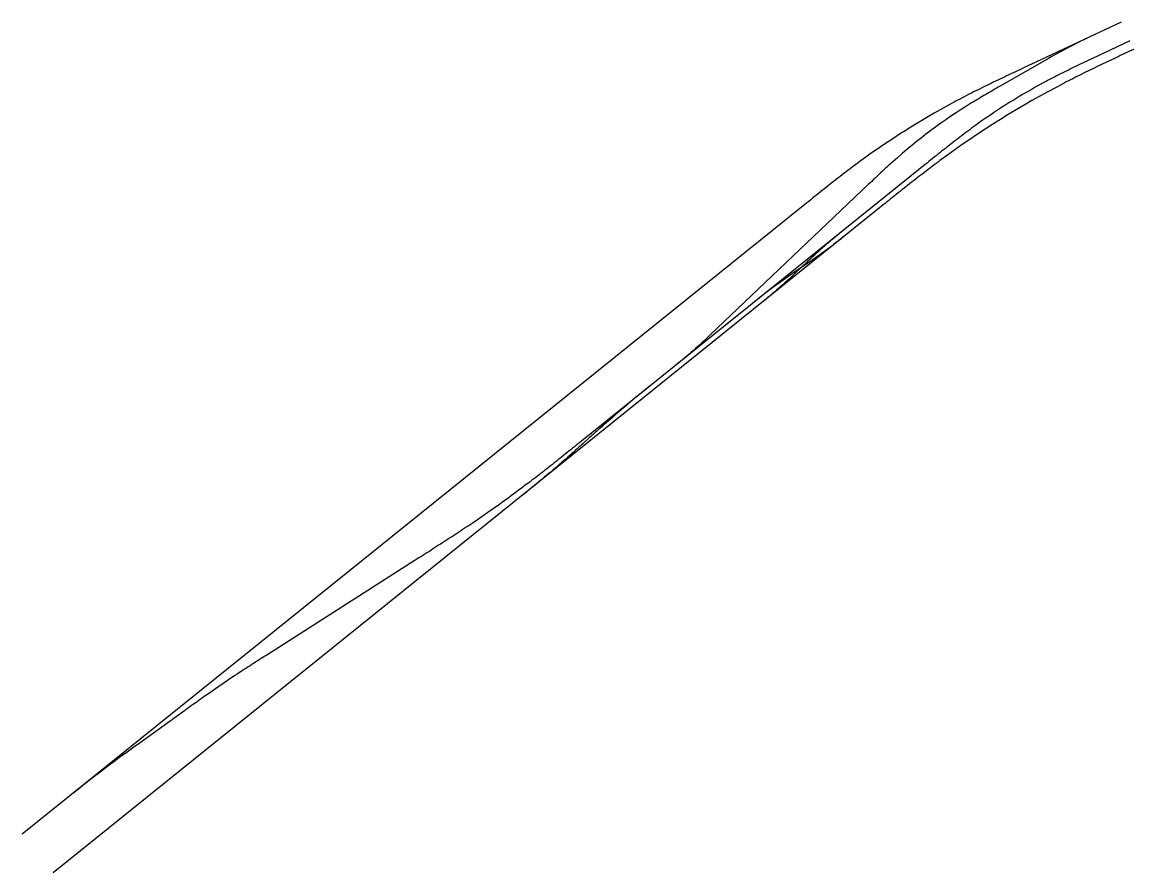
# Model space of a CAD drawing. Header units: metres. Extents: x 304268 to 305280, y 6702571 to 6703344.
import ezdxf

# ---------------------------------------------------------------- set-up
doc = ezdxf.new("R2010")
doc.units = ezdxf.units.M
doc.layers.add('JBTOB_KO_SPO', color=2, linetype='Continuous')

msp = doc.modelspace()

# ---------------------------------------------------------------- linework, layer by layer
at = {"layer": 'JBTOB_KO_SPO', "flags": 128}
for points in [[(305268.5, 6703344.3), (305186.3, 6703305.9, 0.000173), (305178.2, 6703302.1, 0.000519), (305170.2, 6703298.3, 0.000865), (305162.2, 6703294.5, 0.00121), (305154.1, 6703290.7, 0.001556), (305146.1, 6703286.8, 0.001902), (305138.2, 6703282.9, 0.002248), (305130.2, 6703278.9, 0.002594), (305122.3, 6703274.8, 0.002939), (305114.5, 6703270.6, 0.034623), (305031, 6703217.9, 0.002973), (305023.6, 6703212.4, 0.002515), (305016.4, 6703206.9, 0.002058), (305009.1, 6703201.3, 0.001601), (305001.9, 6703195.7, 0.001143), (304994.8, 6703190, 0.000686), (304987.6, 6703184.3, 0.000229), (304980.5, 6703178.5), (304267.9, 6702605.6)], [(305239.3, 6703330.7, 0.020788), (305202.4, 6703311.5), (305158.2, 6703286.1, 0.000469), (305151.7, 6703282.4, 0.001406), (305145.2, 6703278.6, 0.002344), (305138.8, 6703274.8, 0.003281), (305132.3, 6703271, 0.044849), (305060.6, 6703217.4, 0.003281), (305055, 6703212.4, 0.002344), (305049.5, 6703207.3, 0.001406), (305044.1, 6703202.2, 0.000469), (305038.6, 6703197), (304894.4, 6703059.8, -0.020788), (304863.1, 6703032.4)], [(305280, 6703319.7), (305279.6, 6703319.5, 0.000161), (305271.7, 6703315.8, 0.000483), (305263.7, 6703312.1, 0.000804), (305255.8, 6703308.3, 0.001126), (305247.9, 6703304.6, 0.001448), (305240.1, 6703300.8, 0.001769), (305232.2, 6703296.9, 0.002091), (305224.4, 6703293, 0.002413), (305216.6, 6703289, 0.039252), (305103.5, 6703218.5, 0.002413), (305096.5, 6703213.2, 0.002091), (305089.6, 6703207.9, 0.001769), (305082.6, 6703202.6, 0.001448), (305075.7, 6703197.2, 0.001126), (305068.9, 6703191.8, 0.000804), (305062, 6703186.3, 0.000483), (305055.2, 6703180.9, 0.000161), (305048.4, 6703175.4), (304296.1, 6702570.5)], [(305276.4, 6703327.3), (305252.1, 6703315.9, 0.000278), (305244.3, 6703312.3, 0.000835), (305236.5, 6703308.6, 0.001391), (305228.8, 6703304.9, 0.001948), (305221.1, 6703301.2, 0.002505), (305213.4, 6703297.4, 0.003061), (305205.8, 6703293.5, 0.003618), (305198.2, 6703289.5, 0.032557), (305137.5, 6703251.6, 0.003618), (305130.6, 6703246.6, 0.003061), (305123.7, 6703241.4, 0.002505), (305116.9, 6703236.2, 0.001948), (305110.1, 6703230.9, 0.001391), (305103.4, 6703225.6, 0.000835), (305096.7, 6703220.3, 0.000278), (305090.1, 6703214.9), (304775.7, 6702962.1, -0.000139), (304769, 6702956.8, -0.000417), (304762.3, 6702951.4, -0.000696), (304755.6, 6702946.1, -0.000974), (304748.9, 6702940.7, -0.001252), (304742.1, 6702935.4, -0.001531), (304735.4, 6702930.2, -0.001809), (304728.6, 6702925, -0.013789), (304679.3, 6702889.6, -0.001809), (304672.2, 6702884.8, -0.001531), (304665, 6702880.1, -0.001252), (304657.8, 6702875.4, -0.000974), (304650.6, 6702870.8, -0.000696), (304643.4, 6702866.1, -0.000417), (304636.2, 6702861.5, -0.000139), (304629, 6702856.9), (304490.5, 6702768.6, 0.000278), (304483.7, 6702764.3, 0.000833), (304477, 6702760, 0.001389), (304470.3, 6702755.7, 0.008834), (304435.2, 6702731.9, 0.001389), (304428.7, 6702727.3, 0.000833), (304422.1, 6702722.6, 0.000278), (304415.6, 6702717.9), (304374.3, 6702688.2, 0.000208), (304369.4, 6702684.7, 0.000625), (304364.5, 6702681.2, 0.001042), (304359.7, 6702677.7, 0.011715), (304315.1, 6702643.5)], [(305017.2, 6703150.3, -0.020791), (304983.8, 6703125.6), (304971.4, 6703117.2, 0.020792), (304937.9, 6703092.6)], [(305014.3, 6703154, 0.020786), (304983, 6703126.6), (304972.1, 6703116.3, -0.02079), (304940.8, 6703088.9)], [(304839.7, 6703013.6, 0.01172), (304796.7, 6702977.3, 0.001042), (304792.2, 6702973.4, 0.000625), (304787.7, 6702969.4, 0.000208), (304783.3, 6702965.4), (304780.6, 6702962.9, -0.000208), (304776.1, 6702958.9, -0.000625), (304771.6, 6702954.9, -0.001042), (304767.2, 6702950.9, -0.01172), (304724.2, 6702914.7)]]:
    msp.add_lwpolyline(points, format="xyb", dxfattribs=at)

doc.saveas('drawing.dxf')
